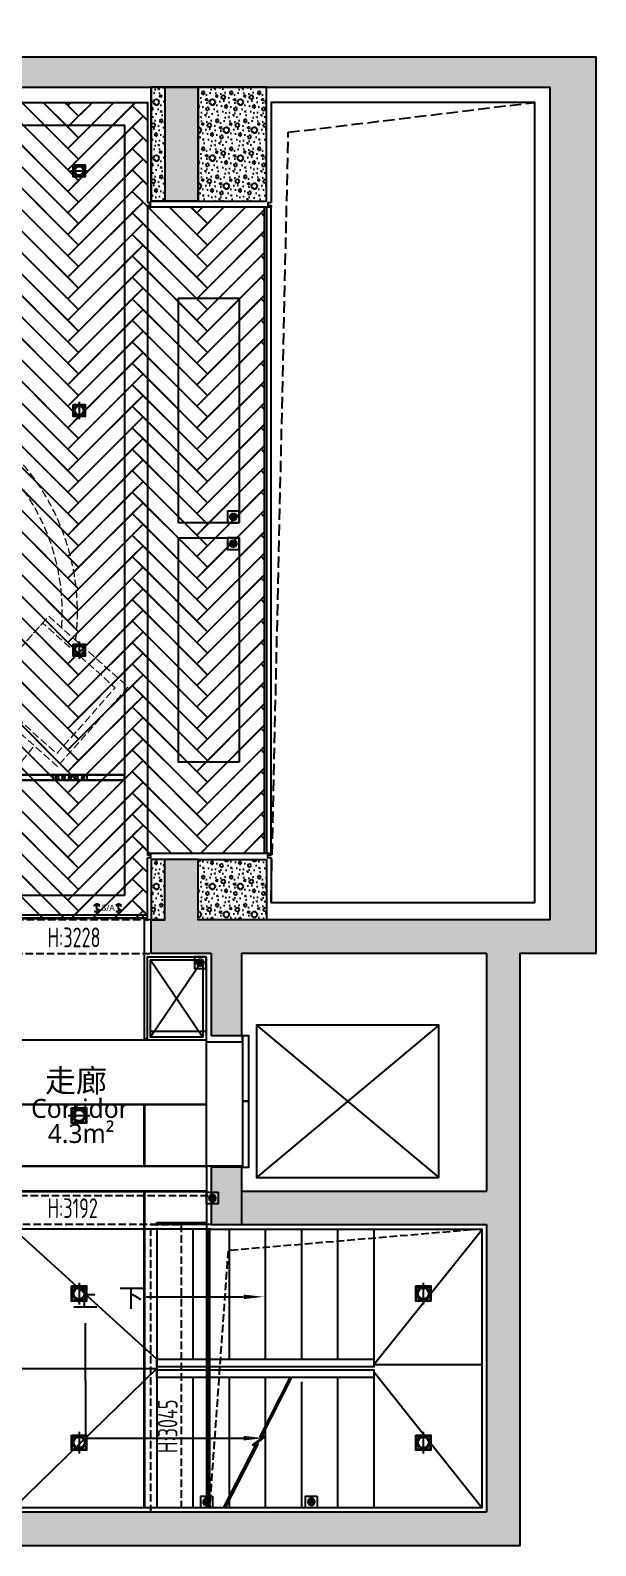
# Model space of a CAD drawing. Header units: millimetres. Extents: x -108767 to 78913, y -380878 to 1470.
# Drawn here: x -45519 to -41796, y -193788 to -183811 of the extents above; entities that cross this region are included whole.
import ezdxf
from ezdxf.enums import TextEntityAlignment as Align
from ezdxf.xclip import XClip

# ---------------------------------------------------------------- set-up
doc = ezdxf.new("R2010")
doc.units = ezdxf.units.MM
doc.header["$LTSCALE"] = 10
doc.header["$XCLIPFRAME"] = 0
doc.linetypes.add('DASH', pattern=[0.35, 0.25, -0.1])
doc.linetypes.add('DOTE', pattern=[2.42, 2, -0.2, 0.02, -0.2])
for name, color, linetype in [('NW-01-stair(楼梯)', 87, 'Continuous'), ('NW-01-wall(原有墙体)', 255, 'Continuous'), ('NW-01wall(新墙体)', 140, 'Continuous'), ('NW-01梁', 4, 'Continuous'), ('NW-02-fix(到顶家具)', 54, 'Continuous'), ('NW-02-free(活动家具)', 241, 'Continuous'), ('NW-02-light(平面灯具)', 12, 'Continuous'), ('NW-02-玻璃隔断', 145, 'Continuous'), ('NW-03-地面铺装', 8, 'Continuous'), ('NW-04-light(天花灯具)', 1, 'Continuous'), ('NW-04-天花造型粗线', 163, 'Continuous'), ('NW-door(门扇)', 12, 'Continuous'), ('NW-完成面（用于平面）', 43, 'Continuous'), ('NW-强弱电插座', 223, 'Continuous'), ('NW-强电插座', 223, 'Continuous'), ('NW-暖通风口', 33, 'Continuous'), ('平面图', 7, 'Continuous')]:
    doc.layers.add(name, color=color, linetype=linetype)
doc.styles.add('TSSD_REIN', font='tssdeng.shx', dxfattribs={"width": 0.7, "bigfont": 'hztxt.shx'})
doc.styles.add('宋体', font='', dxfattribs={"width": 0.8})
doc.styles.add('黑体', font='', dxfattribs={"width": 0.8, "height": 3})
doc.styles.get('宋体').set_extended_font_data('SimSun')
doc.styles.get('黑体').set_extended_font_data('Microsoft YaHei')
doc.linetypes.add('铝质LED灯条', pattern='A,12.7,-5.08,["AL.LED",宋体,S=2.54,R=0,X=-2.54,Y=-1.27],-10', length=27.78)
pattern_1 = [(0, (54.42, -56.26), (92.2296, 184.45919), [0, -184.45919]), (0, (-53.5, -81.16), (92.2296, 184.45919), [0, -184.45919]), (0, (6.46, -83), (92.2296, 184.45919), [0, -184.45919]), (0, (71.94, -28.6), (92.2296, 184.45919), [0, -184.45919]), (0, (-4.61, -92.23), (92.2296, 184.45919), [0, -184.45919]), (0, (90.39, 87.62), (92.2296, 184.45919), [0, -184.45919]), (0, (34.12, 72.86), (92.2296, 184.45919), [0, -184.45919]), (0, (63.64, 49.8), (92.2296, 184.45919), [0, -184.45919]), (0, (-86.7, 46.11), (92.2296, 184.45919), [0, -184.45919]), (0, (3.69, 37.81), (92.2296, 184.45919), [0, -184.45919]), (0, (-31.36, -9.22), (92.2296, 184.45919), [0, -184.45919]), (0, (-29.51, -78.4), (92.2296, 184.45919), [0, -184.45919]), (0, (39.66, -85.77), (92.2296, 184.45919), [0, -184.45919]), (0, (90.39, -4.61), (92.2296, 184.45919), [0, -184.45919]), (0, (-82.08, -33.2), (92.2296, 184.45919), [0, -184.45919]), (0, (-66.4, -1.84), (92.2296, 184.45919), [0, -184.45919]), (0, (5.53, -14.76), (92.2296, 184.45919), [0, -184.45919]), (0, (-20.29, -41.5), (92.2296, 184.45919), [0, -184.45919]), (0, (-35.05, 19.37), (92.2296, 184.45919), [0, -184.45919]), (0, (-11.99, 88.54), (92.2296, 184.45919), [0, -184.45919]), (0, (-74.7, -71.94), (92.2296, 184.45919), [0, -184.45919]), (0, (26.75, 50.73), (92.2296, 184.45919), [0, -184.45919]), (0, (-59.03, 53.5), (92.2296, 184.45919), [0, -184.45919]), (0, (-73.78, 77.47), (92.2296, 184.45919), [0, -184.45919]), (130.601294, (79.054, 29.865), (-461.1479683, 553.37757044), [8.09824, -3393.1611]), (18.434949, (65.878, 33.378), (461.1479726, 184.4591883), [8.33302, -1158.28932]), (90, (65.88, 25.47), (92.229595, 184.45919), [7.9054, -361.01297]), (161.565051, (73.784, 22.838), (-461.1479766, 184.459176), [8.33302, -1158.28932]), (53.130102, (73.784, 22.838), (92.229595, 184.459189), [8.78377, -913.51216]), (135, (80.81, -71.15), (-92.229606, 184.459177), [7.45328, -514.2761]), (45, (70.27, -71.15), (92.229594, 184.459189), [7.45328, -514.2761]), (135, (75.54, -76.42), (-92.229606, 184.459177), [7.45328, -514.2761]), (45, (75.54, -76.42), (92.229594, 184.459189), [7.45328, -514.2761]), (116.56505, (-7.9, 52.7), (-1e-05, 368.91837), [9.82055, -196.41107]), (180, (-12.3, 61.49), (-92.2296, 184.45919), [10.54053, -173.91866]), (63.43495, (-27.23, 52.7), (1e-07, 368.91838), [9.82055, -196.41107]), (116.56505, (-22.84, 43.92), (-1e-05, 368.91837), [9.82055, -196.41107]), (0, (-22.84, 43.92), (92.2296, 184.45919), [10.54053, -173.91866]), (63.43495, (-12.3, 43.92), (1e-07, 368.91838), [9.82055, -196.41107]), (107.102728, (61.4864, -9.662), (-276.6887736, 922.29594868), [11.94722, -5005.8852]), (143.972626, (57.973, 1.757), (-1752.362276, 1291.2143235), [11.94722, -2496.96889]), (180, (48.31, 8.78), (-92.2296, 184.45919), [11.4189, -173.04028]), (36.027373, (27.23, 1.757), (1752.3622853, 1291.2143111), [11.94722, -2496.96889]), (71.565051, (23.716, -8.784), (276.6887854, 922.2959447), [11.11069, -1155.51165]), (107.102728, (27.23, -20.203), (-276.6887736, 922.29594868), [11.94722, -5005.8852]), (143.972626, (36.892, -27.23), (-1752.362276, 1291.2143235), [11.94722, -2496.96889]), (0, (36.9, -27.23), (92.2296, 184.45919), [11.4189, -173.04028]), (36.027373, (48.311, -27.23), (1752.3622853, 1291.2143111), [11.94722, -2496.96889]), (71.565051, (57.973, -20.203), (276.6887854, 922.2959447), [11.11069, -1155.51165]), (150.255118, (63.243, 76.419), (-276.6887842, 184.4591867), [7.0817, -1480.07582]), (90, (57.09, 72.905), (92.229595, 184.45919), [7.02702, -361.89135]), (29.744881, (57.095, 72.905), (276.6887837, 184.4591882), [7.0817, -1480.07582]), (116.56505, (20.2, -54.46), (-1e-05, 368.91837), [9.82055, -196.41107]), (168.690067, (15.81, -45.676), (-830.0663521, 184.4591846), [8.95772, -1872.16411]), (41.185925, (0, -50.0675), (2305.7398558, 2029.05106764), [9.33728, -3912.31871]), (90, (0, -58.85), (92.229595, 184.45919), [8.78377, -360.1346]), (138.814074, (7.027, -65), (-2305.7398288, 2029.0510983), [9.33728, -3912.31871]), (16.699244, (7.027, -65), (3043.57661373, 922.29594078), [9.17053, -3842.45037]), (60.945396, (15.811, -62.365), (92.22959487, 184.45918847), [9.04345, -3789.20364]), (109.983106, (-57.0945, 22.838), (-461.14797504, 1291.2143218), [10.28114, -4307.79774]), (155.556045, (-60.608, 32.5), (-1198.98473437, 553.3775561), [10.61347, -4447.04414]), (24.4439547, (-79.932, 32.5), (1198.9847304, 553.37756493), [10.61347, -4447.04414]), (70.0168934, (-83.446, 22.838), (461.1479747, 1291.214322), [10.28114, -4307.79774]), (109.983106, (-79.932, 13.176), (-461.14797504, 1291.2143218), [10.28114, -4307.79774]), (160.016893, (-70.27, 9.662), (-461.1479749, 184.4591814), [10.28114, -2148.75827]), (19.9831065, (-70.27, 9.662), (461.147972, 184.4591895), [10.28114, -2148.75827]), (70.0168934, (-60.608, 13.176), (461.1479747, 1291.214322), [10.28114, -4307.79774]), (122.005383, (11.419, 6.149), (-92.2296072, 184.4591801), [8.2866, -1731.89791]), (18.434949, (-0.878, 10.54), (461.1479726, 184.4591883), [8.33302, -1158.28932]), (90, (-0.88, 2.635), (92.229595, 184.45919), [7.9054, -361.01297]), (161.565051, (7.027, 0), (-461.1479766, 184.459176), [8.33302, -1158.28932]), (54.462322, (7.027, 0), (645.6071612, 922.2959445), [7.55608, -3165.99978]), (116.56505, (-42.16, -38.65), (-1e-05, 368.91837), [9.82055, -196.41107]), (180, (-46.55, -29.86), (-92.2296, 184.45919), [9.66215, -174.79703]), (59.036243, (-61.486, -38.649), (92.2295948, 184.4591881), [10.24355, -2140.9016]), (120.963756, (-56.216, -47.432), (-92.2296071, 184.4591806), [10.24355, -2140.9016]), (0, (-56.22, -47.43), (92.2296, 184.45919), [9.66215, -174.79703]), (63.43495, (-46.55, -47.43), (1e-07, 368.91838), [9.82055, -196.41107])]

# ---------------------------------------------------------------- blocks, each defined once
blk = doc.blocks.new('hdfgfgfd')
at = {"layer": 'NW-04-light(天花灯具)'}
blk.add_lwpolyline([(-48389.7, -188720.5), (-48170.6, -188720.5), (-48170.6, -188754.5), (-48389.7, -188754.5)], close=True, dxfattribs=at)
at = {"layer": 'NW-04-light(天花灯具)', "color": 8}
for centre in [(-48365.3, -188737.5), (-48322.7, -188737.5), (-48280.1, -188737.5), (-48237.5, -188737.5), (-48195, -188737.5)]:
    blk.add_circle(centre, 8.76, dxfattribs=at)
blk = doc.blocks.new('嵌入式射灯1')
at = {"color": 250, "linetype": 'DOTE', "ltscale": 30}
blk.add_line((0, 100), (0, -100), dxfattribs=at)
blk.add_lwpolyline([(-100, 0, 0, 0, 0), (100, 0, 30, 0, 0), (155, 0, 0, 0, 0)], format="xyseb", dxfattribs=at)
blk.add_circle((0, 0), 60)
at = {"color": 250}
blk.add_circle((0, 0), 50, dxfattribs=at)
blk = doc.blocks.new('*U238')
at = {"layer": 'NW-04-light(天花灯具)', "color": 1, "ltscale": 15}
blk.add_lwpolyline([(150844.17, -14074.61), (150848.37, -14074.61), (150848.37, -14078.82), (150844.17, -14078.82)], close=True, dxfattribs=at)
at = {"layer": 'NW-04-light(天花灯具)', "color": 8, "ltscale": 15}
blk.add_lwpolyline([(150844.38, -14074.82), (150848.16, -14074.82), (150848.16, -14078.61), (150844.38, -14078.61)], close=True, dxfattribs=at)
at = {"layer": 'NW-04-light(天花灯具)', "color": 1, "linetype": 'DASH', "ltscale": 15, "xscale": 0.03, "yscale": 0.03, "zscale": 0.03, "rotation": 89.99999997803657}
blk.add_blockref('嵌入式射灯1', (150846.27, -14076.71), dxfattribs=at)
blk = doc.blocks.new('*U239')
at = {"layer": 'NW-04-light(天花灯具)', "color": 1, "ltscale": 15}
blk.add_lwpolyline([(150844.17, -14074.61), (150848.37, -14074.61), (150848.37, -14078.82), (150844.17, -14078.82)], close=True, dxfattribs=at)
at = {"layer": 'NW-04-light(天花灯具)', "color": 8, "ltscale": 15}
blk.add_lwpolyline([(150844.38, -14074.82), (150848.16, -14074.82), (150848.16, -14078.61), (150844.38, -14078.61)], close=True, dxfattribs=at)
at = {"layer": 'NW-04-light(天花灯具)', "color": 1, "linetype": 'DASH', "ltscale": 15, "xscale": 0.03, "yscale": 0.03, "zscale": 0.03}
blk.add_blockref('嵌入式射灯1', (150846.27, -14076.71), dxfattribs=at)
blk = doc.blocks.new('*U241')
at = {"layer": 'NW-04-light(天花灯具)', "color": 1, "ltscale": 15}
blk.add_lwpolyline([(150844.17, -14074.61), (150848.37, -14074.61), (150848.37, -14078.82), (150844.17, -14078.82)], close=True, dxfattribs=at)
at = {"layer": 'NW-04-light(天花灯具)', "color": 8, "ltscale": 15}
blk.add_lwpolyline([(150844.38, -14074.82), (150848.16, -14074.82), (150848.16, -14078.61), (150844.38, -14078.61)], close=True, dxfattribs=at)
at = {"layer": 'NW-04-light(天花灯具)', "color": 1, "linetype": 'DASH', "ltscale": 15, "xscale": 0.03000000000000001, "yscale": 0.03000000000000001, "zscale": 0.03000000000000001, "rotation": 90.00000000027025}
blk.add_blockref('嵌入式射灯1', (150846.27, -14076.71), dxfattribs=at)
blk = doc.blocks.new('*U61')
h = blk.add_hatch(color=256)
h.dxf.hatch_style = 1
edge = h.paths.add_edge_path()
edge.add_arc((0, 40), 30, 0, 360)
blk.add_lwpolyline([(-50, -10), (50, -10), (50, 90), (-50, 90)], close=True)
blk.add_circle((0, 40), 30)
blk = doc.blocks.new('*U264')
at = {"layer": 'NW-强电插座', "xscale": 0.7704166666280803, "yscale": 0.7704166666280803, "zscale": 0.7704166666280803}
blk.add_blockref('*U61', (225.9, 1986.4), dxfattribs=at)
blk = doc.blocks.new('GSGFFSD')
at = {"layer": 'NW-03-地面铺装', "color": 250}
for points in [[(-45271.8, -184306), (-45201.1, -184235.3), (-45625.3, -183811), (-45696, -183881.8)], [(-45271.8, -184306), (-45201.1, -184376.7), (-44776.8, -183952.5), (-44847.5, -183881.8)], [(-44423.2, -184306), (-44352.5, -184235.3), (-44776.8, -183811), (-44847.5, -183881.8)], [(-45271.8, -184447.4), (-45201.1, -184376.7), (-45625.3, -183952.5), (-45696, -184023.2)], [(-44423.2, -184447.4), (-44352.5, -184376.7), (-44776.8, -183952.5), (-44847.5, -184023.2)], [(-45271.8, -184447.4), (-45201.1, -184518.1), (-44776.8, -184093.9), (-44847.5, -184023.2)], [(-45271.8, -184588.9), (-45201.1, -184518.1), (-45625.3, -184093.9), (-45696, -184164.6)], [(-45271.8, -184588.9), (-45201.1, -184659.6), (-44776.8, -184235.3), (-44847.5, -184164.6)], [(-44423.2, -184588.9), (-44352.5, -184518.1), (-44776.8, -184093.9), (-44847.5, -184164.6)], [(-45271.8, -184730.3), (-45201.1, -184659.6), (-45625.3, -184235.3), (-45696, -184306)], [(-44423.2, -184730.3), (-44352.5, -184659.6), (-44776.8, -184235.3), (-44847.5, -184306)], [(-45271.8, -184871.7), (-45201.1, -184801), (-45625.3, -184376.7), (-45696, -184447.4)], [(-45271.8, -184730.3), (-45201.1, -184801), (-44776.8, -184376.7), (-44847.5, -184306)], [(-44423.2, -184871.7), (-44352.5, -184801), (-44776.8, -184376.7), (-44847.5, -184447.4)], [(-45271.8, -184871.7), (-45201.1, -184942.4), (-44776.8, -184518.1), (-44847.5, -184447.4)], [(-45271.8, -185013.1), (-45201.1, -184942.4), (-45625.3, -184518.1), (-45696, -184588.9)], [(-44423.2, -185013.1), (-44352.5, -184942.4), (-44776.8, -184518.1), (-44847.5, -184588.9)], [(-43574.7, -185013.1), (-43504, -184942.4), (-43928.3, -184518.1), (-43999, -184588.9)], [(-45271.8, -185154.5), (-45201.1, -185083.8), (-45625.3, -184659.6), (-45696, -184730.3)], [(-45271.8, -185013.1), (-45201.1, -185083.8), (-44776.8, -184659.6), (-44847.5, -184588.9)], [(-44423.2, -185154.5), (-44352.5, -185083.8), (-44776.8, -184659.6), (-44847.5, -184730.3)], [(-44423.2, -185013.1), (-44352.5, -185083.8), (-43928.3, -184659.6), (-43999, -184588.9)], [(-43574.7, -185154.5), (-43504, -185083.8), (-43928.3, -184659.6), (-43999, -184730.3)], [(-45271.8, -185154.5), (-45201.1, -185225.3), (-44776.8, -184801), (-44847.5, -184730.3)], [(-44423.2, -185154.5), (-44352.5, -185225.3), (-43928.3, -184801), (-43999, -184730.3)], [(-45271.8, -185296), (-45201.1, -185225.3), (-45625.3, -184801), (-45696, -184871.7)], [(-45271.8, -185296), (-45201.1, -185366.7), (-44776.8, -184942.4), (-44847.5, -184871.7)], [(-44423.2, -185296), (-44352.5, -185225.3), (-44776.8, -184801), (-44847.5, -184871.7)], [(-44423.2, -185296), (-44352.5, -185366.7), (-43928.3, -184942.4), (-43999, -184871.7)], [(-43574.7, -185296), (-43504, -185225.3), (-43928.3, -184801), (-43999, -184871.7)], [(-45271.8, -185437.4), (-45201.1, -185366.7), (-45625.3, -184942.4), (-45696, -185013.1)], [(-44423.2, -185437.4), (-44352.5, -185366.7), (-44776.8, -184942.4), (-44847.5, -185013.1)], [(-43574.7, -185437.4), (-43504, -185366.7), (-43928.3, -184942.4), (-43999, -185013.1)], [(-45271.8, -185437.4), (-45201.1, -185508.1), (-44776.8, -185083.8), (-44847.5, -185013.1)], [(-44423.2, -185437.4), (-44352.5, -185508.1), (-43928.3, -185083.8), (-43999, -185013.1)], [(-45271.8, -185578.8), (-45201.1, -185508.1), (-45625.3, -185083.8), (-45696, -185154.5)], [(-45271.8, -185578.8), (-45201.1, -185649.5), (-44776.8, -185225.3), (-44847.5, -185154.5)], [(-44423.2, -185578.8), (-44352.5, -185508.1), (-44776.8, -185083.8), (-44847.5, -185154.5)], [(-44423.2, -185578.8), (-44352.5, -185649.5), (-43928.3, -185225.3), (-43999, -185154.5)], [(-43574.7, -185578.8), (-43504, -185508.1), (-43928.3, -185083.8), (-43999, -185154.5)], [(-45271.8, -185720.2), (-45201.1, -185649.5), (-45625.3, -185225.3), (-45696, -185296)], [(-44423.2, -185720.2), (-44352.5, -185649.5), (-44776.8, -185225.3), (-44847.5, -185296)], [(-43574.7, -185720.2), (-43504, -185649.5), (-43928.3, -185225.3), (-43999, -185296)], [(-45271.8, -185861.6), (-45201.1, -185790.9), (-45625.3, -185366.7), (-45696, -185437.4)], [(-45271.8, -185720.2), (-45201.1, -185790.9), (-44776.8, -185366.7), (-44847.5, -185296)], [(-44423.2, -185861.6), (-44352.5, -185790.9), (-44776.8, -185366.7), (-44847.5, -185437.4)], [(-44423.2, -185720.2), (-44352.5, -185790.9), (-43928.3, -185366.7), (-43999, -185296)], [(-43574.7, -185861.6), (-43504, -185790.9), (-43928.3, -185366.7), (-43999, -185437.4)], [(-45271.8, -185861.6), (-45201.1, -185932.4), (-44776.8, -185508.1), (-44847.5, -185437.4)], [(-44423.2, -185861.6), (-44352.5, -185932.4), (-43928.3, -185508.1), (-43999, -185437.4)], [(-45271.8, -186003.1), (-45201.1, -185932.4), (-45625.3, -185508.1), (-45696, -185578.8)], [(-45271.8, -186003.1), (-45201.1, -186073.8), (-44776.8, -185649.5), (-44847.5, -185578.8)], [(-44423.2, -186003.1), (-44352.5, -185932.4), (-44776.8, -185508.1), (-44847.5, -185578.8)], [(-44423.2, -186003.1), (-44352.5, -186073.8), (-43928.3, -185649.5), (-43999, -185578.8)], [(-43574.7, -186003.1), (-43504, -185932.4), (-43928.3, -185508.1), (-43999, -185578.8)], [(-45271.8, -186144.5), (-45201.1, -186073.8), (-45625.3, -185649.5), (-45696, -185720.2)], [(-44423.2, -186144.5), (-44352.5, -186073.8), (-44776.8, -185649.5), (-44847.5, -185720.2)], [(-43574.7, -186144.5), (-43504, -186073.8), (-43928.3, -185649.5), (-43999, -185720.2)], [(-45271.8, -186144.5), (-45201.1, -186215.2), (-44776.8, -185790.9), (-44847.5, -185720.2)], [(-44423.2, -186144.5), (-44352.5, -186215.2), (-43928.3, -185790.9), (-43999, -185720.2)], [(-45271.8, -186285.9), (-45201.1, -186215.2), (-45625.3, -185790.9), (-45696, -185861.6)], [(-45271.8, -186285.9), (-45201.1, -186356.6), (-44776.8, -185932.4), (-44847.5, -185861.6)], [(-44423.2, -186285.9), (-44352.5, -186215.2), (-44776.8, -185790.9), (-44847.5, -185861.6)], [(-44423.2, -186285.9), (-44352.5, -186356.6), (-43928.3, -185932.4), (-43999, -185861.6)], [(-43574.7, -186285.9), (-43504, -186215.2), (-43928.3, -185790.9), (-43999, -185861.6)], [(-45271.8, -186427.3), (-45201.1, -186356.6), (-45625.3, -185932.4), (-45696, -186003.1)], [(-44423.2, -186427.3), (-44352.5, -186356.6), (-44776.8, -185932.4), (-44847.5, -186003.1)], [(-43574.7, -186427.3), (-43504, -186356.6), (-43928.3, -185932.4), (-43999, -186003.1)], [(-45271.8, -186568.8), (-45201.1, -186498), (-45625.3, -186073.8), (-45696, -186144.5)], [(-45271.8, -186427.3), (-45201.1, -186498), (-44776.8, -186073.8), (-44847.5, -186003.1)], [(-44423.2, -186568.8), (-44352.5, -186498), (-44776.8, -186073.8), (-44847.5, -186144.5)], [(-44423.2, -186427.3), (-44352.5, -186498), (-43928.3, -186073.8), (-43999, -186003.1)], [(-43574.7, -186568.8), (-43504, -186498), (-43928.3, -186073.8), (-43999, -186144.5)], [(-45271.8, -186568.8), (-45201.1, -186639.5), (-44776.8, -186215.2), (-44847.5, -186144.5)], [(-44423.2, -186568.8), (-44352.5, -186639.5), (-43928.3, -186215.2), (-43999, -186144.5)], [(-45271.8, -186710.2), (-45201.1, -186639.5), (-45625.3, -186215.2), (-45696, -186285.9)], [(-44423.2, -186710.2), (-44352.5, -186639.5), (-44776.8, -186215.2), (-44847.5, -186285.9)], [(-43574.7, -186710.2), (-43504, -186639.5), (-43928.3, -186215.2), (-43999, -186285.9)], [(-45271.8, -186851.6), (-45201.1, -186780.9), (-45625.3, -186356.6), (-45696, -186427.3)], [(-45271.8, -186710.2), (-45201.1, -186780.9), (-44776.8, -186356.6), (-44847.5, -186285.9)], [(-44423.2, -186851.6), (-44352.5, -186780.9), (-44776.8, -186356.6), (-44847.5, -186427.3)], [(-44423.2, -186710.2), (-44352.5, -186780.9), (-43928.3, -186356.6), (-43999, -186285.9)], [(-43574.7, -186851.6), (-43504, -186780.9), (-43928.3, -186356.6), (-43999, -186427.3)], [(-45271.8, -186851.6), (-45201.1, -186922.3), (-44776.8, -186498), (-44847.5, -186427.3)], [(-44423.2, -186851.6), (-44352.5, -186922.3), (-43928.3, -186498), (-43999, -186427.3)], [(-45271.8, -186993), (-45201.1, -186922.3), (-45625.3, -186498), (-45696, -186568.8)], [(-45271.8, -186993), (-45201.1, -187063.7), (-44776.8, -186639.5), (-44847.5, -186568.8)], [(-44423.2, -186993), (-44352.5, -186922.3), (-44776.8, -186498), (-44847.5, -186568.8)], [(-44423.2, -186993), (-44352.5, -187063.7), (-43928.3, -186639.5), (-43999, -186568.8)], [(-43574.7, -186993), (-43504, -186922.3), (-43928.3, -186498), (-43999, -186568.8)], [(-45271.8, -187134.4), (-45201.1, -187063.7), (-45625.3, -186639.5), (-45696, -186710.2)], [(-44423.2, -187134.4), (-44352.5, -187063.7), (-44776.8, -186639.5), (-44847.5, -186710.2)], [(-43574.7, -187134.4), (-43504, -187063.7), (-43928.3, -186639.5), (-43999, -186710.2)], [(-45271.8, -187134.4), (-45201.1, -187205.2), (-44776.8, -186780.9), (-44847.5, -186710.2)], [(-44423.2, -187134.4), (-44352.5, -187205.2), (-43928.3, -186780.9), (-43999, -186710.2)], [(-45271.8, -187275.9), (-45201.1, -187205.2), (-45625.3, -186780.9), (-45696, -186851.6)], [(-45271.8, -187275.9), (-45201.1, -187346.6), (-44776.8, -186922.3), (-44847.5, -186851.6)], [(-44423.2, -187275.9), (-44352.5, -187205.2), (-44776.8, -186780.9), (-44847.5, -186851.6)], [(-44423.2, -187275.9), (-44352.5, -187346.6), (-43928.3, -186922.3), (-43999, -186851.6)], [(-43574.7, -187275.9), (-43504, -187205.2), (-43928.3, -186780.9), (-43999, -186851.6)], [(-45271.8, -187417.3), (-45201.1, -187346.6), (-45625.3, -186922.3), (-45696, -186993)], [(-44423.2, -187417.3), (-44352.5, -187346.6), (-44776.8, -186922.3), (-44847.5, -186993)], [(-43574.7, -187417.3), (-43504, -187346.6), (-43928.3, -186922.3), (-43999, -186993)], [(-45271.8, -187558.7), (-45201.1, -187488), (-45625.3, -187063.7), (-45696, -187134.4)], [(-45271.8, -187417.3), (-45201.1, -187488), (-44776.8, -187063.7), (-44847.5, -186993)], [(-44423.2, -187558.7), (-44352.5, -187488), (-44776.8, -187063.7), (-44847.5, -187134.4)], [(-44423.2, -187417.3), (-44352.5, -187488), (-43928.3, -187063.7), (-43999, -186993)], [(-43574.7, -187558.7), (-43504, -187488), (-43928.3, -187063.7), (-43999, -187134.4)], [(-45271.8, -187558.7), (-45201.1, -187629.4), (-44776.8, -187205.2), (-44847.5, -187134.4)], [(-44423.2, -187558.7), (-44352.5, -187629.4), (-43928.3, -187205.2), (-43999, -187134.4)], [(-45271.8, -187700.1), (-45201.1, -187629.4), (-45625.3, -187205.2), (-45696, -187275.9)], [(-45271.8, -187700.1), (-45201.1, -187770.8), (-44776.8, -187346.6), (-44847.5, -187275.9)], [(-44423.2, -187700.1), (-44352.5, -187629.4), (-44776.8, -187205.2), (-44847.5, -187275.9)], [(-44423.2, -187700.1), (-44352.5, -187770.8), (-43928.3, -187346.6), (-43999, -187275.9)], [(-43574.7, -187700.1), (-43504, -187629.4), (-43928.3, -187205.2), (-43999, -187275.9)], [(-45271.8, -187841.5), (-45201.1, -187770.8), (-45625.3, -187346.6), (-45696, -187417.3)], [(-44423.2, -187841.5), (-44352.5, -187770.8), (-44776.8, -187346.6), (-44847.5, -187417.3)], [(-43574.7, -187841.5), (-43504, -187770.8), (-43928.3, -187346.6), (-43999, -187417.3)], [(-45271.8, -187841.5), (-45201.1, -187912.3), (-44776.8, -187488), (-44847.5, -187417.3)], [(-44423.2, -187841.5), (-44352.5, -187912.3), (-43928.3, -187488), (-43999, -187417.3)], [(-45271.8, -187983), (-45201.1, -187912.3), (-45625.3, -187488), (-45696, -187558.7)], [(-45271.8, -187983), (-45201.1, -188053.7), (-44776.8, -187629.4), (-44847.5, -187558.7)], [(-44423.2, -187983), (-44352.5, -187912.3), (-44776.8, -187488), (-44847.5, -187558.7)], [(-44423.2, -187983), (-44352.5, -188053.7), (-43928.3, -187629.4), (-43999, -187558.7)], [(-43574.7, -187983), (-43504, -187912.3), (-43928.3, -187488), (-43999, -187558.7)], [(-45271.8, -188124.4), (-45201.1, -188053.7), (-45625.3, -187629.4), (-45696, -187700.1)], [(-44423.2, -188124.4), (-44352.5, -188053.7), (-44776.8, -187629.4), (-44847.5, -187700.1)], [(-43574.7, -188124.4), (-43504, -188053.7), (-43928.3, -187629.4), (-43999, -187700.1)], [(-45271.8, -188265.8), (-45201.1, -188195.1), (-45625.3, -187770.8), (-45696, -187841.5)], [(-45271.8, -188124.4), (-45201.1, -188195.1), (-44776.8, -187770.8), (-44847.5, -187700.1)], [(-44423.2, -188265.8), (-44352.5, -188195.1), (-44776.8, -187770.8), (-44847.5, -187841.5)], [(-44423.2, -188124.4), (-44352.5, -188195.1), (-43928.3, -187770.8), (-43999, -187700.1)], [(-43574.7, -188265.8), (-43504, -188195.1), (-43928.3, -187770.8), (-43999, -187841.5)], [(-45271.8, -188265.8), (-45201.1, -188336.5), (-44776.8, -187912.3), (-44847.5, -187841.5)], [(-44423.2, -188265.8), (-44352.5, -188336.5), (-43928.3, -187912.3), (-43999, -187841.5)], [(-45271.8, -188407.2), (-45201.1, -188336.5), (-45625.3, -187912.3), (-45696, -187983)], [(-44423.2, -188407.2), (-44352.5, -188336.5), (-44776.8, -187912.3), (-44847.5, -187983)], [(-43574.7, -188407.2), (-43504, -188336.5), (-43928.3, -187912.3), (-43999, -187983)], [(-45271.8, -188548.7), (-45201.1, -188477.9), (-45625.3, -188053.7), (-45696, -188124.4)], [(-45271.8, -188407.2), (-45201.1, -188477.9), (-44776.8, -188053.7), (-44847.5, -187983)], [(-44423.2, -188548.7), (-44352.5, -188477.9), (-44776.8, -188053.7), (-44847.5, -188124.4)], [(-44423.2, -188407.2), (-44352.5, -188477.9), (-43928.3, -188053.7), (-43999, -187983)], [(-43574.7, -188548.7), (-43504, -188477.9), (-43928.3, -188053.7), (-43999, -188124.4)], [(-45271.8, -188548.7), (-45201.1, -188619.4), (-44776.8, -188195.1), (-44847.5, -188124.4)], [(-44423.2, -188548.7), (-44352.5, -188619.4), (-43928.3, -188195.1), (-43999, -188124.4)], [(-45271.8, -188690.1), (-45201.1, -188619.4), (-45625.3, -188195.1), (-45696, -188265.8)], [(-45271.8, -188690.1), (-45201.1, -188760.8), (-44776.8, -188336.5), (-44847.5, -188265.8)], [(-44423.2, -188690.1), (-44352.5, -188619.4), (-44776.8, -188195.1), (-44847.5, -188265.8)], [(-44423.2, -188690.1), (-44352.5, -188760.8), (-43928.3, -188336.5), (-43999, -188265.8)], [(-43574.7, -188690.1), (-43504, -188619.4), (-43928.3, -188195.1), (-43999, -188265.8)], [(-45271.8, -188831.5), (-45201.1, -188760.8), (-45625.3, -188336.5), (-45696, -188407.2)], [(-44423.2, -188831.5), (-44352.5, -188760.8), (-44776.8, -188336.5), (-44847.5, -188407.2)], [(-43574.7, -188831.5), (-43504, -188760.8), (-43928.3, -188336.5), (-43999, -188407.2)], [(-45271.8, -188831.5), (-45201.1, -188902.2), (-44776.8, -188477.9), (-44847.5, -188407.2)], [(-44423.2, -188831.5), (-44352.5, -188902.2), (-43928.3, -188477.9), (-43999, -188407.2)], [(-45271.8, -188972.9), (-45201.1, -188902.2), (-45625.3, -188477.9), (-45696, -188548.7)], [(-45271.8, -188972.9), (-45201.1, -189043.6), (-44776.8, -188619.4), (-44847.5, -188548.7)], [(-44423.2, -188972.9), (-44352.5, -188902.2), (-44776.8, -188477.9), (-44847.5, -188548.7)], [(-44423.2, -188972.9), (-44352.5, -189043.6), (-43928.3, -188619.4), (-43999, -188548.7)], [(-43574.7, -188972.9), (-43504, -188902.2), (-43928.3, -188477.9), (-43999, -188548.7)], [(-45271.8, -189114.3), (-45201.1, -189043.6), (-45625.3, -188619.4), (-45696, -188690.1)], [(-44423.2, -189114.3), (-44352.5, -189043.6), (-44776.8, -188619.4), (-44847.5, -188690.1)], [(-43574.7, -189114.3), (-43504, -189043.6), (-43928.3, -188619.4), (-43999, -188690.1)], [(-45271.8, -189255.8), (-45201.1, -189185.1), (-45625.3, -188760.8), (-45696, -188831.5)], [(-45271.8, -189114.3), (-45201.1, -189185.1), (-44776.8, -188760.8), (-44847.5, -188690.1)], [(-44423.2, -189255.8), (-44352.5, -189185.1), (-44776.8, -188760.8), (-44847.5, -188831.5)], [(-44423.2, -189114.3), (-44352.5, -189185.1), (-43928.3, -188760.8), (-43999, -188690.1)], [(-43574.7, -189255.8), (-43504, -189185.1), (-43928.3, -188760.8), (-43999, -188831.5)], [(-45271.8, -189255.8), (-45201.1, -189326.5), (-44776.8, -188902.2), (-44847.5, -188831.5)], [(-44423.2, -189255.8), (-44352.5, -189326.5), (-43928.3, -188902.2), (-43999, -188831.5)], [(-45271.8, -189397.2), (-45201.1, -189326.5), (-45625.3, -188902.2), (-45696, -188972.9)], [(-44423.2, -189397.2), (-44352.5, -189326.5), (-44776.8, -188902.2), (-44847.5, -188972.9)], [(-43574.7, -189397.2), (-43504, -189326.5), (-43928.3, -188902.2), (-43999, -188972.9)], [(-45271.8, -189538.6), (-45201.1, -189467.9), (-45625.3, -189043.6), (-45696, -189114.3)], [(-45271.8, -189397.2), (-45201.1, -189467.9), (-44776.8, -189043.6), (-44847.5, -188972.9)], [(-44423.2, -189538.6), (-44352.5, -189467.9), (-44776.8, -189043.6), (-44847.5, -189114.3)], [(-44423.2, -189397.2), (-44352.5, -189467.9), (-43928.3, -189043.6), (-43999, -188972.9)], [(-43574.7, -189538.6), (-43504, -189467.9), (-43928.3, -189043.6), (-43999, -189114.3)], [(-45271.8, -189538.6), (-45201.1, -189609.3), (-44776.8, -189185.1), (-44847.5, -189114.3)], [(-44423.2, -189538.6), (-44352.5, -189609.3), (-43928.3, -189185.1), (-43999, -189114.3)], [(-45271.8, -189680), (-45201.1, -189609.3), (-45625.3, -189185.1), (-45696, -189255.8)], [(-45271.8, -189680), (-45201.1, -189750.7), (-44776.8, -189326.5), (-44847.5, -189255.8)], [(-44423.2, -189680), (-44352.5, -189609.3), (-44776.8, -189185.1), (-44847.5, -189255.8)], [(-43574.7, -189680), (-43504, -189609.3), (-43928.3, -189185.1), (-43999, -189255.8)], [(-45271.8, -189821.4), (-45201.1, -189750.7), (-45625.3, -189326.5), (-45696, -189397.2)], [(-44423.2, -189821.4), (-44352.5, -189750.7), (-44776.8, -189326.5), (-44847.5, -189397.2)], [(-45271.8, -189962.9), (-45201.1, -189892.2), (-45625.3, -189467.9), (-45696, -189538.6)], [(-45271.8, -189821.4), (-45201.1, -189892.2), (-44776.8, -189467.9), (-44847.5, -189397.2)], [(-44423.2, -189962.9), (-44352.5, -189892.2), (-44776.8, -189467.9), (-44847.5, -189538.6)], [(-45271.8, -189962.9), (-45201.1, -190033.6), (-44776.8, -189609.3), (-44847.5, -189538.6)], [(-45271.8, -190104.3), (-45201.1, -190033.6), (-45625.3, -189609.3), (-45696, -189680)], [(-44423.2, -190104.3), (-44352.5, -190033.6), (-44776.8, -189609.3), (-44847.5, -189680)]]:
    blk.add_lwpolyline(points, close=True, dxfattribs=at)

msp = doc.modelspace()

# ---------------------------------------------------------------- hatches: boundary and pattern name
at = {"layer": 'NW-01-wall(原有墙体)'}
h = msp.add_hatch(color=250, dxfattribs=at)
h.dxf.hatch_style = 1
h.paths.add_polyline_path([(-42295.9, -189890.5), (-41795.9, -189890.5), (-41795.9, -183985.5), (-49130.9, -183985.5), (-49130.9, -184185.5), (-49130.9, -184968.5), (-48910.9, -184968.5), (-48910.9, -184185.5), (-46133.9, -184185.5), (-42095.9, -184185.5), (-42095.9, -189668.5), (-44413.9, -189668.5), (-44413.9, -189270.5), (-44633.9, -189270.5), (-44633.9, -189668.5), (-44723.9, -189668.5), (-44723.9, -189890.5), (-44328.9, -189890.5), (-44328.9, -190430.5), (-44288.9, -190430.5), (-44128.9, -190430.5), (-44128.9, -189890.5), (-42515.9, -189890.5), (-42515.9, -191453.5), (-44128.9, -191453.5), (-44128.9, -191673.5), (-42515.9, -191673.5), (-42515.9, -193568.5), (-51705.9, -193568.5), (-51705.9, -192912.5), (-51945.9, -192912.5), (-51945.9, -193568.5), (-51945.9, -193788.5), (-42295.9, -193788.5)])
h = msp.add_hatch(color=250, dxfattribs=at)
h.dxf.hatch_style = 1
h.paths.add_polyline_path([(-44633.9, -184185.5), (-44633.9, -184935.5), (-44413.9, -184935.5), (-44413.9, -184185.5)])
h = msp.add_hatch(color=250, dxfattribs=at)
h.dxf.hatch_style = 1
h.paths.add_polyline_path([(-44128.9, -191296.5), (-44328.9, -191296.5), (-44328.9, -191573.5), (-44328.9, -191673.5), (-44228.9, -191673.5), (-44128.9, -191673.5), (-44128.9, -191453.5)])
at = {"layer": 'NW-暖通风口'}
for points in [[(-45080.7, -189562.7), (-45095.8, -189577.9), (-45099.2, -189573.3)], [(-45080.7, -189562.7), (-45065.6, -189577.9), (-45062.2, -189573.3)], [(-44937.2, -189562.7), (-44952.3, -189577.9), (-44955.7, -189573.3)], [(-44937.2, -189562.7), (-44922.1, -189577.9), (-44918.6, -189573.3)]]:
    msp.add_hatch(color=256, dxfattribs=at).paths.add_polyline_path(points)
at = {"layer": '平面图'}
h = msp.add_hatch(dxfattribs=at)
h.set_pattern_fill('14砌块砖隔墙', color=250, scale=184.459189, style=0, pattern_type=2)
h.set_pattern_definition(pattern_1)
h.paths.add_polyline_path([(-44723.9, -184185.5), (-44633.9, -184185.5), (-44633.9, -184935.5), (-44723.9, -184935.5)])
h = msp.add_hatch(dxfattribs=at)
h.set_pattern_fill('14砌块砖隔墙', color=250, scale=184.459189, style=0, pattern_type=2)
h.set_pattern_definition(pattern_1)
h.paths.add_polyline_path([(-43963.9, -184185.5), (-44413.9, -184185.5), (-44413.9, -184935.5), (-43963.9, -184935.5)])
h = msp.add_hatch(dxfattribs=at)
h.set_pattern_fill('14砌块砖隔墙', color=250, scale=184.459189, style=0, pattern_type=2)
h.set_pattern_definition(pattern_1)
h.paths.add_polyline_path([(-44633.9, -189270.5), (-44723.9, -189270.5), (-44723.9, -189668.5), (-44633.9, -189668.5)])
h = msp.add_hatch(dxfattribs=at)
h.set_pattern_fill('14砌块砖隔墙', color=250, scale=184.459189, style=0, pattern_type=2)
h.set_pattern_definition(pattern_1)
h.paths.add_polyline_path([(-43963.9, -189270.5), (-44413.9, -189270.5), (-44413.9, -189668.5), (-43963.9, -189668.5)])

# ---------------------------------------------------------------- linework, layer by layer
at = {"layer": 'NW-01-stair(楼梯)'}
for p, q in [((-45627.9, -191703.5), (-44685.9, -192561)), ((-44685.9, -191703.5), (-45603.1, -191703.5)), ((-44685.9, -191703.5), (-44685.9, -193538.5)), ((-44328.9, -191703.5), (-44685.9, -191703.5)), ((-44447.9, -191703.5), (-44447.9, -192553.5)), ((-44209.9, -191703.5), (-44209.9, -192553.5)), ((-43971.9, -191703.5), (-43971.9, -192553.5)), ((-45627.9, -192622.5), (-44685.9, -192622.5)), ((-44685.9, -192622.5), (-45627.1, -193538.5)), ((-44447.9, -192681), (-44447.9, -193538.5)), ((-44209.9, -192681), (-44209.9, -193538.5)), ((-43971.9, -192681), (-43971.9, -193004.7)), ((-43810.9, -192681), (-43810.9, -192688.5))]:
    msp.add_line(p, q, dxfattribs=at)
at = {"layer": 'NW-01-stair(楼梯)', "color": 8}
for p, q in [((-43733.9, -191703.5), (-43733.9, -192553.5)), ((-43495.9, -191703.5), (-43495.9, -192553.5)), ((-43257.9, -191703.5), (-43257.9, -192596.5)), ((-43257.9, -192596.5), (-42545.9, -191708.1)), ((-44756.5, -192150), (-44116.9, -192150)), ((-43257.9, -192596.5), (-42545.9, -192596.5)), ((-43253.4, -192648.5), (-42545.9, -193536.4)), ((-43733.9, -192710.5), (-43733.9, -193538.5)), ((-43495.9, -192681), (-43495.9, -193538.5)), ((-43257.9, -192681), (-43257.9, -193538.5)), ((-43971.9, -193026.7), (-43971.9, -193538.5))]:
    msp.add_line(p, q, dxfattribs=at)
at = {"layer": 'NW-01-stair(楼梯)', "color": 32}
for points in [[(-44685.9, -191661.5), (-44358.9, -191661.5), (-44358.9, -191673.5), (-44685.9, -191673.5)], [(-44685.9, -192561), (-43257.9, -192561), (-43257.9, -192611), (-44685.9, -192611)], [(-43257.9, -192681), (-44685.9, -192681), (-44685.9, -192631), (-43257.9, -192631)]]:
    msp.add_lwpolyline(points, close=True, dxfattribs=at)
at = {"layer": 'NW-01-stair(楼梯)', "color": 8}
for points in [[(-44113.9, -192150, 30, 0, 0), (-43982.7, -192150, 0, 0, 0)], [(-44113.9, -193080.5, 30, 0, 0), (-43982.7, -193080.5, 0, 0, 0)]]:
    msp.add_lwpolyline(points, format="xyseb", dxfattribs=at)
for points in [[(-45156.9, -192322.5), (-45156.5, -193080.5), (-44113.9, -193080.5)], [(-44234.7, -193538.5), (-44019.2, -193119.5), (-44035.8, -193119.5), (-43969.3, -193069.5), (-43993.7, -193069.5), (-43795.8, -192681)], [(-44007.4, -193074.5), (-43807.1, -192681)], [(-44245.9, -193538.5), (-44033, -193124.5)], [(-44007.4, -193074.5), (-43987, -193074.5), (-44055.5, -193124.5), (-44033, -193124.5)]]:
    msp.add_lwpolyline(points, dxfattribs=at)
at = {"layer": 'NW-01-wall(原有墙体)', "ltscale": 10}
for p, q in [((-48910.9, -184185.5), (-42095.9, -184185.5)), ((-42095.9, -189668.5), (-42095.9, -184185.5)), ((-44633.9, -189668.5), (-44633.9, -189270.5)), ((-44413.9, -189270.5), (-44633.9, -189270.5)), ((-44413.9, -189668.5), (-44413.9, -189270.5)), ((-44723.9, -189890.5), (-44723.9, -189668.5)), ((-44633.9, -189668.5), (-44723.9, -189668.5)), ((-42095.9, -189668.5), (-44413.9, -189668.5)), ((-44328.9, -189890.5), (-44723.9, -189890.5)), ((-44328.9, -189890.5), (-44328.9, -190430.5)), ((-42515.9, -189890.5), (-44128.9, -189890.5)), ((-44128.9, -189890.5), (-44128.9, -190430.5)), ((-42515.9, -189890.5), (-42515.9, -191453.5)), ((-44128.9, -190430.5), (-44328.9, -190430.5)), ((-44128.9, -191296.5), (-44328.9, -191296.5)), ((-44328.9, -191296.5), (-44328.9, -191673.5)), ((-44128.9, -191296.5), (-44128.9, -191673.5)), ((-44128.9, -191453.5), (-42515.9, -191453.5)), ((-44328.9, -191673.5), (-42515.9, -191673.5)), ((-42515.9, -191673.5), (-42515.9, -193568.5)), ((-42515.9, -193568.5), (-51705.9, -193568.5))]:
    msp.add_line(p, q, dxfattribs=at)
at = {"layer": 'NW-01-wall(原有墙体)', "color": 8, "ltscale": 10}
for p, q in [((-44028.9, -190362), (-42828.9, -191365)), ((-42828.9, -190362), (-44028.9, -191365))]:
    msp.add_line(p, q, dxfattribs=at)
at = {"layer": 'NW-01-wall(原有墙体)', "ltscale": 10}
msp.add_lwpolyline([(-49130.9, -183985.5), (-41795.9, -183985.5), (-41795.9, -189890.5), (-42295.9, -189890.5), (-42295.9, -193788.5), (-51945.9, -193788.5), (-51945.9, -189668.5), (-49130.9, -189668.5)], dxfattribs=at)
at = {"layer": 'NW-01-wall(原有墙体)'}
msp.add_lwpolyline([(-44723.9, -184935.5), (-44413.9, -184935.5), (-44413.9, -184185.5), (-44723.9, -184185.5)], close=True, dxfattribs=at)
at = {"layer": 'NW-01-wall(原有墙体)', "ltscale": 10}
msp.add_lwpolyline([(-44723.9, -184185.5), (-44413.9, -184185.5), (-44413.9, -184935.5), (-44723.9, -184935.5)], close=True, dxfattribs=at)
at = {"layer": 'NW-01-wall(原有墙体)', "color": 8, "ltscale": 10}
msp.add_lwpolyline([(-42828.9, -191365), (-42828.9, -190362), (-44028.9, -190362), (-44028.9, -191365)], close=True, dxfattribs=at)
at = {"layer": 'NW-01wall(新墙体)'}
for points in [[(-44723.9, -184185.5), (-44633.9, -184185.5), (-44633.9, -184935.5), (-44723.9, -184935.5)], [(-44413.9, -184935.5), (-43963.9, -184935.5), (-43963.9, -184185.5), (-44413.9, -184185.5)], [(-44723.9, -189668.5), (-44633.9, -189668.5), (-44633.9, -189270.5), (-44723.9, -189270.5)], [(-44413.9, -189270.5), (-43963.9, -189270.5), (-43963.9, -189668.5), (-44413.9, -189668.5)]]:
    msp.add_lwpolyline(points, close=True, dxfattribs=at)
at = {"layer": 'NW-01梁', "linetype": 'DASH', "ltscale": 20}
for points in [[(-44723.9, -189668.5), (-48910.9, -189668.5), (-48910.9, -189890.5), (-44723.9, -189890.5)], [(-45657.9, -191482.5), (-44328.9, -191482.5), (-44328.9, -191673.5), (-45657.9, -191673.5)], [(-44725.9, -191673.5), (-44525.9, -191673.5), (-44525.9, -193568.5), (-44725.9, -193568.5)]]:
    msp.add_lwpolyline(points, close=True, dxfattribs=at)
at = {"layer": 'NW-02-fix(到顶家具)', "color": 8}
for p, q in [((-44727.9, -189930.5), (-44381.9, -190440.5)), ((-44381.9, -189930.5), (-44727.9, -190440.5))]:
    msp.add_line(p, q, dxfattribs=at)
at = {"layer": 'NW-02-fix(到顶家具)', "ltscale": 10}
for points in [[(-44143.9, -187053), (-44543.9, -187053), (-44543.9, -185575.5), (-44143.9, -185575.5)], [(-44143.9, -188630.5), (-44543.9, -188630.5), (-44543.9, -187153), (-44143.9, -187153)], [(-44361.9, -190460.5), (-44747.9, -190460.5), (-44747.9, -189910.5), (-44361.9, -189910.5)]]:
    msp.add_lwpolyline(points, close=True, dxfattribs=at)
at = {"layer": 'NW-02-fix(到顶家具)', "color": 8}
msp.add_lwpolyline([(-44381.9, -190440.5), (-44727.9, -190440.5), (-44727.9, -189930.5), (-44381.9, -189930.5)], close=True, dxfattribs=at)
at = {"layer": 'NW-02-free(活动家具)', "linetype": 'DASH', "lineweight": 5, "ltscale": 20, "flags": 128}
msp.add_lwpolyline([(-45862.8, -188192.5), (-45397.7, -187669.3), (-44874.6, -188134.4), (-45339.7, -188657.6), (-45862.8, -188192.5)], dxfattribs=at)
at = {"layer": 'NW-02-free(活动家具)', "color": 8, "linetype": 'DASH', "lineweight": 5, "ltscale": 20, "flags": 128}
msp.add_lwpolyline([(-45822.9, -188147.6), (-45437.6, -187714.2), (-44959.3, -188139.4), (-45344.6, -188572.9)], close=True, dxfattribs=at)
at = {"layer": 'NW-02-free(活动家具)', "linetype": 'DASH', "lineweight": 5, "ltscale": 20}
for start, end in [(352.89594, 44.34136), (193.42531, 324.11448)]:
    msp.add_arc((-46708.7, -187641.6), 1500, start, end, dxfattribs=at)
at = {"layer": 'NW-02-free(活动家具)', "color": 8, "linetype": 'DASH', "lineweight": 5, "ltscale": 20}
msp.add_arc((-46708.7, -187641.6), 1400, 355.76266, 39.9796, dxfattribs=at)
at = {"layer": 'NW-02-light(平面灯具)', "linetype": '铝质LED灯条'}
msp.add_line((-44723.9, -190401.7), (-44361.9, -190401.7), dxfattribs=at)
at = {"layer": 'NW-02-玻璃隔断', "ltscale": 10}
msp.add_lwpolyline([(-43975.9, -184975.5), (-43963.9, -184975.5), (-43963.9, -189230.5), (-43975.9, -189230.5)], close=True, dxfattribs=at)
at = {"layer": 'NW-04-天花造型粗线'}
for p, q in [((-44747.9, -184975.5), (-44747.9, -189230.5)), ((-43933.9, -189230.5), (-43933.9, -184975.5)), ((-45627.9, -189660.5), (-44747.9, -189657.5)), ((-44747.9, -190460.5), (-45647.9, -190460.5)), ((-44361.9, -190470.5), (-44361.9, -191286.5)), ((-44358.9, -191703.5), (-44358.9, -193538.5))]:
    msp.add_line(p, q, dxfattribs=at)
at = {"layer": 'NW-04-天花造型粗线', "color": 251}
for p, q in [((-48070.9, -190880.5), (-44361.9, -190880.5)), ((-48070.9, -190883.5), (-44361.9, -190883.5)), ((-44770.9, -190886.5), (-44770.9, -191289.5)), ((-44767.9, -190886.5), (-44767.9, -191289.5)), ((-48070.9, -191286.5), (-44361.9, -191286.5)), ((-48070.9, -191289.5), (-44361.9, -191289.5)), ((-45627.9, -191452.5), (-44358.9, -191452.5)), ((-45627.9, -191455.5), (-44358.9, -191455.5)), ((-44770.9, -191455.5), (-44770.9, -193538.5)), ((-44767.9, -191455.5), (-44767.9, -193538.5))]:
    msp.add_line(p, q, dxfattribs=at)
at = {"layer": 'NW-04-天花造型粗线', "color": 32}
for p, q in [((-44348.9, -191703.5), (-44348.9, -193538.5)), ((-44338.9, -191703.5), (-44338.9, -193538.5))]:
    msp.add_line(p, q, dxfattribs=at)
at = {"layer": 'NW-04-天花造型粗线'}
msp.add_lwpolyline([(-44897.9, -189507.5), (-48690.9, -189507.5), (-48690.9, -184435.5), (-44897.9, -184435.5)], close=True, dxfattribs=at)
at = {"layer": 'NW-04-天花造型粗线', "color": 32}
msp.add_lwpolyline([(-48690.9, -188711), (-44897.9, -188711), (-44897.9, -188751), (-48690.9, -188751)], close=True, dxfattribs=at)
at = {"layer": 'NW-04-天花造型粗线', "color": 8}
msp.add_lwpolyline([(-48687.9, -188714), (-44900.9, -188714), (-44900.9, -188748), (-48687.9, -188748)], close=True, dxfattribs=at)
at = {"layer": 'NW-04-天花造型粗线', "color": 251, "linetype": 'DASH', "ltscale": 20}
msp.add_lwpolyline([(-42545.9, -191703.5), (-44216.7, -191846), (-44338.9, -193538.5)], dxfattribs=at)
at = {"layer": 'NW-door(门扇)'}
for points in [[(-44120.7, -190858.5), (-44080.7, -190858.5), (-44080.7, -190430.5), (-44120.7, -190430.5)], [(-44120.7, -191296.5), (-44080.7, -191296.5), (-44080.7, -190863.5), (-44120.7, -190863.5)]]:
    msp.add_lwpolyline(points, close=True, dxfattribs=at)
at = {"layer": 'NW-完成面（用于平面）', "color": 32}
for p, q in [((-44747.9, -184945.5), (-44727.9, -184945.5)), ((-43953.9, -184945.5), (-43933.9, -184945.5)), ((-44120.7, -190430.5), (-44128.9, -190430.5)), ((-44120.7, -190470.5), (-44120.7, -190430.5)), ((-44120.7, -191296.5), (-44128.9, -191296.5)), ((-44120.7, -191286.5), (-44120.7, -191296.5))]:
    msp.add_line(p, q, dxfattribs=at)
at = {"layer": 'NW-完成面（用于平面）'}
for points in [[(-48977.9, -184988.5), (-48890.9, -184988.5), (-48890.9, -184285.5), (-44747.9, -184285.5), (-44747.9, -184945.5)], [(-43933.9, -189260.5), (-43933.9, -189554.5), (-42195.9, -189554.5), (-42195.9, -184285.5), (-43933.9, -184285.5), (-43933.9, -184945.5)], [(-44747.9, -189657.5), (-44747.9, -189260.5)], [(-44358.9, -191296.5), (-44358.9, -191703.5), (-42545.9, -191703.5), (-42545.9, -193538.5), (-45627.9, -193538.5), (-45627.9, -191452.5), (-46729.4, -191452.5)]]:
    msp.add_lwpolyline(points, dxfattribs=at)
at = {"layer": 'NW-完成面（用于平面）', "color": 8, "linetype": 'DASH', "ltscale": 30}
msp.add_lwpolyline([(-43933.9, -189554.5), (-43820.1, -184482.6), (-42195.9, -184285.5)], dxfattribs=at)
at = {"layer": 'NW-完成面（用于平面）', "color": 32}
for points in [[(-43953.9, -184945.5), (-43953.9, -184965.5), (-43933.9, -184965.5), (-43933.9, -184975.5), (-44747.9, -184975.5), (-44747.9, -184965.5), (-44727.9, -184965.5), (-44727.9, -184945.5)], [(-43933.9, -189260.5), (-43953.9, -189260.5), (-43953.9, -189240.5), (-43933.9, -189240.5), (-43933.9, -189230.5), (-44747.9, -189230.5), (-44747.9, -189240.5), (-44727.9, -189240.5), (-44727.9, -189260.5), (-44747.9, -189260.5)], [(-44747.9, -190460.5), (-44747.9, -190450.5), (-44757.9, -190450.5), (-44757.9, -190460.5), (-44767.9, -190460.5), (-44767.9, -189657.5), (-44757.9, -189657.5), (-44757.9, -189667.5), (-44747.9, -189667.5), (-44747.9, -189657.5)], [(-44361.9, -190460.5), (-44361.9, -190470.5), (-44120.7, -190470.5)], [(-44358.9, -191296.5), (-44361.9, -191296.5), (-44361.9, -191286.5), (-44120.7, -191286.5)]]:
    msp.add_lwpolyline(points, dxfattribs=at)
at = {"layer": 'NW-暖通风口'}
for p, q in [((-45099.2, -189573.3, 0), (-45080.7, -189562.7, 0)), ((-45080.7, -189562.7, 0), (-45095.8, -189577.9, 0)), ((-45080.7, -189597.4, 0), (-45080.7, -189562.7, 0)), ((-45080.7, -189562.7, 0), (-45065.6, -189577.9, 0)), ((-45062.2, -189573.3, 0), (-45080.7, -189562.7, 0)), ((-44955.7, -189573.3, 0), (-44937.2, -189562.7, 0)), ((-44937.2, -189562.7, 0), (-44952.3, -189577.9, 0)), ((-44937.2, -189597.4, 0), (-44937.2, -189562.7, 0)), ((-44937.2, -189562.7, 0), (-44922.1, -189577.9, 0)), ((-44918.6, -189573.3, 0), (-44937.2, -189562.7, 0)), ((-44747.9, -189636), (-48890.9, -189636)), ((-44748.6, -189657.5, 0), (-48890.9, -189657.5)), ((-45095.8, -189577.9, 0), (-45099.2, -189573.3, 0)), ((-45096.8, -189612, 0), (-45063.4, -189604.7, 0)), ((-45080.7, -189619.3, 0), (-45096.8, -189612, 0)), ((-45063.4, -189604.7, 0), (-45080.7, -189597.4, 0)), ((-45080.7, -189629.2, 0), (-45080.7, -189619.3, 0)), ((-45065.6, -189577.9, 0), (-45062.2, -189573.3, 0)), ((-44953.3, -189612, 0), (-44919.9, -189604.7, 0)), ((-44937.2, -189619.3, 0), (-44953.3, -189612, 0)), ((-44919.9, -189604.7, 0), (-44937.2, -189597.4, 0)), ((-44937.2, -189629.2, 0), (-44937.2, -189619.3, 0)), ((-44922.1, -189577.9, 0), (-44918.6, -189573.3, 0)), ((-44777.4, -189636), (-44777.4, -189657.5))]:
    msp.add_line(p, q, dxfattribs=at)

# ---------------------------------------------------------------- block references
at = {"layer": 'NW-03-地面铺装'}
ref = msp.add_blockref('GSGFFSD', (0, 0), dxfattribs=at)
XClip(ref).set_block_clipping_path([(-48890.9057462904, -184285.4724403794), (-44747.9057462904, -184285.4724403794), (-44747.9057462904, -184975.4724403794), (-43975.9057462904, -184975.4724403794), (-43975.9057462904, -189230.4724403794), (-44747.9057462904, -189230.4724403794), (-44747.9057462904, -189660.4724403794), (-46779.4057462904, -189660.4724403794), (-46779.4057462904, -189920.4724403795), (-47014.4680625998, -189920.4724403795), (-47014.4680625998, -189870.4724403795), (-46969.4057462904, -189870.4724403795), (-46969.4057462904, -189660.4724403795), (-48070.9057462904, -189660.4724403795), (-48070.9057462904, -189735.4724403795), (-47099.4057462904, -189735.4724403795), (-47099.4057462904, -189800.4724403795), (-47990.9057462904, -189800.4724403795), (-47990.9057462904, -189795.4724403795), (-48070.9057462904, -189795.4724403795), (-48070.9057462904, -192998.4724402666), (-48070.9057462903, -193468.472440447), (-51685.9057462874, -193468.4724403118), (-51685.9057462904, -192892.4724403794), (-51705.9057462904, -192892.4724403794), (-51705.9057462904, -190587.4724403794), (-51685.9057462904, -190587.4724403794), (-51685.9057462904, -189910.4724403794), (-49050.9057462904, -189910.4724403794), (-49050.9057462904, -190460.4724403794), (-48870.9057462904, -190460.4724403794), (-48870.9057462904, -189657.4724403795), (-48880.9057462904, -189657.4724403795), (-48880.9057462904, -189667.4724403795), (-48890.9057462904, -189667.4724403795), (-48890.9057462904, -187583.4724403794), (-48910.9057462904, -187583.4724403794), (-48910.9057462904, -184988.4724403794), (-48890.9057462904, -184988.4724403794)])
at = {"layer": 'NW-04-light(天花灯具)'}
for name, p, xscale, yscale, zscale in [('*U238', (-2912483.8, 82833.5), 19.008, 19.008, 19.008), ('*U239', (-2912483.8, 81256), 19.008, 19.008, 19.008), ('*U239', (-2912483.8, 79678.5), 19.008, 19.008, 19.008), ('*U241', (-3629305.3, 143506.3), 23.76, 23.76, 23.76), ('*U239', (-3629305.3, 142334.3), 23.76, 23.76, 23.76), ('*U239', (-3627038.3, 142334.3), 23.76, 23.76, 23.76), ('*U239', (-3629305.3, 141353), 23.76, 23.76, 23.76), ('*U239', (-3627038.3, 141353), 23.76, 23.76, 23.76)]:
    msp.add_blockref(name, p, dxfattribs=dict(at, xscale=xscale, yscale=yscale, zscale=zscale))
msp.add_blockref('hdfgfgfd', (3022.8, 6.5), dxfattribs=at)
at = {"layer": 'NW-强弱电插座', "yscale": 0.9984580498866216, "zscale": 0.9984580498866216}
for p, xscale, rotation in [((-42168.2, -187240), 0.9984580498866216, 89.99999999999999), ((-42168.2, -187417), 0.9984580498866216, 89.99999999999999), ((-42386.2, -190174.5), 0.9984580498866216, 89.99999999999999), ((-42306.3, -191274.4), -0.9984580498866216, 90), ((-42344.3, -193274.5), -0.9984580498866216, 90), ((-41654.2, -193274.5), -0.9984580498866216, 90)]:
    msp.add_blockref('*U264', p, dxfattribs=dict(at, xscale=xscale, rotation=rotation))

# ---------------------------------------------------------------- texts
at = {"color": 40, "style": '黑体'}
for s, height, p in [('走廊', 150, (-45217.9, -190801.4)), ('Corridor', 125, (-45191.6, -190971.9)), ('4.3m²', 125, (-45185, -191136.8))]:
    msp.add_text(s, height=height, dxfattribs=at).set_placement(p, align=Align.CENTER)
at = {"layer": 'NW-01-stair(楼梯)', "color": 8, "style": '黑体'}
for s, p in [('上', (-45156.9, -192217.6)), ('下', (-44853.5, -192217.4))]:
    msp.add_text(s, height=125, dxfattribs=at).set_placement(p, align=Align.CENTER)
at = {"layer": 'NW-01梁', "color": 251, "style": 'TSSD_REIN', "width": 0.7}
for s, p in [('H:3228', (-45405.2, -189848.3)), ('H:3192', (-45405.2, -191631.3))]:
    msp.add_text(s, height=130, dxfattribs=at).set_placement(p)
msp.add_text('H:3045', height=130, rotation=90, dxfattribs=at).set_placement((-44549.7, -193178.4))
at = {"layer": 'NW-暖通风口', "color": 40, "style": '黑体'}
msp.add_attdef('S/A', text='', height=42, dxfattribs=at).set_placement((-45005.9, -189588.3, 0), align=Align.MIDDLE)

doc.saveas('drawing.dxf')
